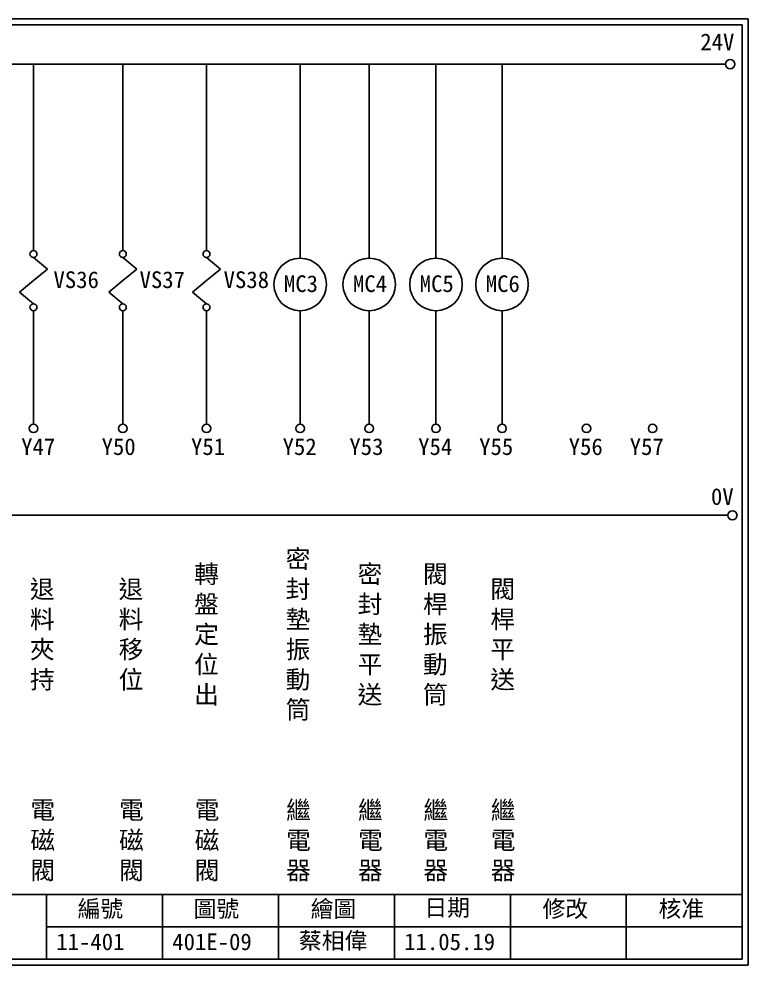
# Model space of a CAD drawing. Extents: x 926 to 1213, y 3 to 207.
# Drawn here: x 1055.6 to 1212.7, y 3 to 207 of the extents above; entities that cross this region are included whole.
import ezdxf

# ---------------------------------------------------------------- set-up
doc = ezdxf.new("R2010")
doc.units = 0
doc.layers.get('0').update_dxf_attribs({"linetype": 'CONTINUOUS'})
doc.layers.add('圖框層', color=7, linetype='CONTINUOUS')
doc.layers.add('標尺寸層', color=3, linetype='CONTINUOUS')
doc.styles.add('CNS', font='romanc.shx', dxfattribs={"bigfont": 'chineset.shx'})
doc.styles.add('STSL', font='KAIU.TTF')

msp = doc.modelspace()

# ---------------------------------------------------------------- linework, layer by layer
for centre in [(1208.88, 197.22), (1209.36, 99.96)]:
    msp.add_circle(centre, 1)
at = {"layer": '圖框層', "color": 7}
for p, q in [((1212.74, 206.97), (925.74, 206.97)), ((1212.74, 3), (1212.74, 206.97)), ((1211.49, 205.72), (926.99, 205.72)), ((1211.49, 4.25), (1211.49, 205.72)), ((926.99, 18.25), (1211.49, 18.25)), ((1061.49, 4.25), (1061.49, 18.25)), ((1086.49, 4.25), (1086.49, 18.25)), ((1111.49, 4.25), (1111.49, 18.25)), ((1136.49, 4.25), (1136.49, 18.25)), ((1161.49, 4.25), (1161.49, 18.25)), ((1186.49, 4.25), (1186.49, 18.25)), ((1061.49, 11.25), (1211.49, 11.25)), ((926.99, 4.25), (1211.49, 4.25)), ((925.74, 3), (1212.74, 3))]:
    msp.add_line(p, q, dxfattribs=at)
at = {"layer": '標尺寸層', "color": 7}
for p, q in [((930.28, 197.22), (1207.88, 197.22)), ((1058.69, 197.22), (1058.69, 157.03)), ((1077.95, 197.22), (1077.95, 157.03)), ((1095.99, 197.22), (1095.99, 157.03)), ((1116.19, 197.22), (1116.19, 155.39)), ((1131.07, 197.22), (1131.07, 155.39)), ((1145.46, 197.22), (1145.46, 155.39)), ((1159.7, 197.22), (1159.7, 155.39)), ((1058.69, 155.53), (1061.69, 153.04)), ((1077.95, 155.53), (1080.96, 153.04)), ((1095.99, 155.53), (1098.99, 153.04)), ((1058.69, 150.55), (1061.69, 153.04)), ((1077.95, 150.55), (1080.96, 153.04)), ((1095.99, 150.55), (1098.99, 153.04)), ((1058.69, 150.55), (1055.69, 148.06)), ((1077.95, 150.55), (1074.95, 148.06)), ((1095.99, 150.55), (1092.99, 148.06)), ((1058.69, 145.57), (1055.69, 148.06)), ((1077.95, 145.57), (1074.95, 148.06)), ((1095.99, 145.57), (1092.99, 148.06)), ((1058.69, 144.07), (1058.69, 119.62)), ((1077.95, 144.07), (1077.95, 119.62)), ((1095.99, 144.07), (1095.99, 119.62)), ((1116.19, 144.07), (1116.19, 119.62)), ((1131.07, 144.07), (1131.07, 119.62)), ((1145.46, 144.07), (1145.46, 119.62)), ((1159.7, 144.07), (1159.7, 119.62)), ((930.49, 99.96), (1208.36, 99.96))]:
    msp.add_line(p, q, dxfattribs=at)
for centre, radius in [((1058.69, 156.28), 0.751), ((1077.95, 156.28), 0.751), ((1095.99, 156.28), 0.751), ((1116.19, 149.73), 5.66), ((1131.07, 149.73), 5.66), ((1145.46, 149.73), 5.66), ((1159.7, 149.73), 5.66), ((1058.69, 144.82), 0.751), ((1077.95, 144.82), 0.751), ((1095.99, 144.82), 0.751), ((1058.69, 118.7), 0.92), ((1077.95, 118.7), 0.92), ((1095.99, 118.7), 0.92), ((1116.19, 118.7), 0.92), ((1131.07, 118.7), 0.92), ((1145.46, 118.7), 0.92), ((1159.7, 118.7), 0.92), ((1177.92, 118.7), 0.92), ((1192.16, 118.7), 0.92)]:
    msp.add_circle(centre, radius, dxfattribs=at)

# ---------------------------------------------------------------- texts
at = {"layer": '圖框層', "color": 4, "style": 'STSL'}
for s, p in [('24V', (1202.44, 200.22)), ('VS36', (1063, 148.95)), ('VS37', (1081.56, 148.95)), ('VS38', (1099.68, 148.95)), ('MC3', (1112.68, 148.09)), ('MC4', (1127.56, 148.09)), ('MC5', (1141.95, 148.09)), ('MC6', (1156.19, 148.09)), ('Y47', (1056.04, 112.96)), ('Y50', (1073.38, 112.96)), ('Y51', (1092.65, 112.96)), ('Y52', (1112.4, 112.96)), ('Y53', (1126.79, 112.96)), ('Y54', (1141.62, 112.96)), ('Y55', (1154.77, 112.96)), ('Y56', (1174.07, 112.96)), ('Y57', (1187.23, 112.96)), ('0V', (1204.74, 102.2)), ('編號', (1068.21, 13.34)), ('圖號', (1093.21, 13.34)), ('繪圖', (1118.44, 13.34)), ('日期', (1142.96, 13.59)), ('修改', (1168.44, 13.34)), ('核准', (1193.44, 13.34)), ('蔡相偉', (1115.93, 6.47)), ('11-401', (1063.61, 6.22)), ('401E-09', (1088.61, 6.22)), ('11.05.19', (1138.61, 6.22))]:
    msp.add_text(s, height=3.6, dxfattribs=at).set_placement(p)
at = {"layer": '標尺寸層', "color": 7, "char_height": 3.9, "width": 2.8481, "attachment_point": 5, "style": 'CNS'}
for s, insert in [('{\\fDFKai-SB|b0|i0|c136|p65;密封墊振動筒}', (1115.72, 74.09)), ('{\\fDFKai-SB|b0|i0|c136|p65;轉盤定位出}', (1096, 74.09)), ('{\\fDFKai-SB|b0|i0|c136|p65;密封墊平送}', (1131.23, 74.09)), ('{\\fDFKai-SB|b0|i0|c136|p65;閥桿振動筒}', (1145.32, 74.09)), ('{\\fDFKai-SB|b0|i0|c136|p65;退料夾持}', (1060.59, 74.09)), ('{\\fDFKai-SB|b0|i0|c136|p65;退料移位}', (1079.71, 74.09)), ('{\\fDFKai-SB|b0|i0|c136|p65;閥桿平送}', (1159.84, 74.09)), ('{\\fDFKai-SB|b0|i0|c136|p65;繼電器}', (1115.82, 29.71)), ('{\\fDFKai-SB|b0|i0|c136|p65;繼電器}', (1131.32, 29.71)), ('{\\fDFKai-SB|b0|i0|c136|p65;繼電器}', (1145.42, 29.71)), ('{\\fDFKai-SB|b0|i0|c136|p65;繼電器}', (1159.94, 29.71)), ('{\\fDFKai-SB|b0|i0|c136|p65;電磁閥}', (1060.69, 29.71)), ('{\\fDFKai-SB|b0|i0|c136|p65;電磁閥}', (1079.8, 29.71)), ('{\\fDFKai-SB|b0|i0|c136|p65;電磁閥}', (1096.1, 29.71))]:
    msp.add_mtext(s, dxfattribs=dict(at, insert=insert))

doc.saveas('drawing.dxf')
